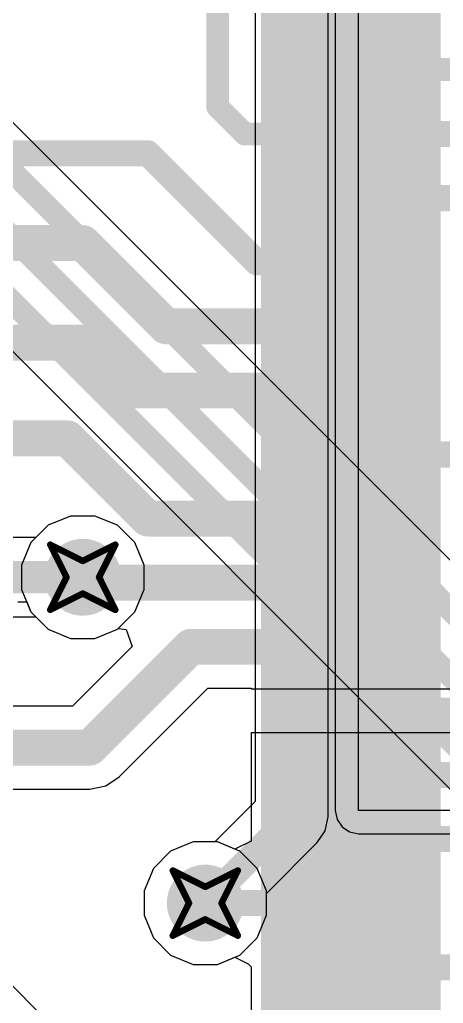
# Model space of a CAD drawing. Header units: inches. Extents: x -3 to 289, y -11 to 89.
# Drawn here: x 105.2 to 108.51, y 16.05 to 23.72 of the extents above; entities that cross this region are included whole.
import ezdxf

# ---------------------------------------------------------------- set-up
doc = ezdxf.new("R2010")
doc.units = ezdxf.units.IN
for name, color, linetype in [('Bottom Layer', 5, 'Continuous'), ('Drill Drawing', 1, 'Continuous'), ('Layer 1', 16, 'Continuous'), ('Layer 2', 76, 'Continuous'), ('Top Layer', 1, 'Continuous'), ('Top Paste', 8, 'Continuous'), ('Top Solder', 216, 'Continuous'), ('Via Holes', 16, 'Continuous')]:
    doc.layers.add(name, color=color, linetype=linetype)

# ---------------------------------------------------------------- blocks, each defined once
blk = doc.blocks.new('EFM32WG380F256_B_QFP100R_10')
at = {"layer": 'Top Layer'}
for points in [[(-4.85, -7.15), (-4.85, -8.35), (-5.15, -8.35), (-5.15, -7.15)], [(-4.35, -7.15), (-4.35, -8.35), (-4.65, -8.35), (-4.65, -7.15)], [(-3.85, -7.15), (-3.85, -8.35), (-4.15, -8.35), (-4.15, -7.15)], [(-3.35, -7.15), (-3.35, -8.35), (-3.65, -8.35), (-3.65, -7.15)], [(-2.85, -7.15), (-2.85, -8.35), (-3.15, -8.35), (-3.15, -7.15)], [(-2.35, -7.15), (-2.35, -8.35), (-2.65, -8.35), (-2.65, -7.15)], [(-1.85, -7.15), (-1.85, -8.35), (-2.15, -8.35), (-2.15, -7.15)], [(-1.35, -7.15), (-1.35, -8.35), (-1.65, -8.35), (-1.65, -7.15)], [(-0.85, -7.15), (-0.85, -8.35), (-1.15, -8.35), (-1.15, -7.15)], [(-0.35, -7.15), (-0.35, -8.35), (-0.65, -8.35), (-0.65, -7.15)], [(0.15, -7.15), (0.15, -8.35), (-0.15, -8.35), (-0.15, -7.15)], [(0.65, -7.15), (0.65, -8.35), (0.35, -8.35), (0.35, -7.15)], [(1.15, -7.15), (1.15, -8.35), (0.85, -8.35), (0.85, -7.15)], [(1.65, -7.15), (1.65, -8.35), (1.35, -8.35), (1.35, -7.15)], [(2.15, -7.15), (2.15, -8.35), (1.85, -8.35), (1.85, -7.15)], [(2.65, -7.15), (2.65, -8.35), (2.35, -8.35), (2.35, -7.15)]]:
    blk.add_hatch(color=1, dxfattribs=at).paths.add_polyline_path(points)
at = {"layer": 'Top Paste'}
for points in [[(-4.85, -7.15), (-4.85, -8.35), (-5.15, -8.35), (-5.15, -7.15)], [(-4.35, -7.15), (-4.35, -8.35), (-4.65, -8.35), (-4.65, -7.15)], [(-3.85, -7.15), (-3.85, -8.35), (-4.15, -8.35), (-4.15, -7.15)], [(-3.35, -7.15), (-3.35, -8.35), (-3.65, -8.35), (-3.65, -7.15)], [(-2.85, -7.15), (-2.85, -8.35), (-3.15, -8.35), (-3.15, -7.15)], [(-2.35, -7.15), (-2.35, -8.35), (-2.65, -8.35), (-2.65, -7.15)], [(-1.85, -7.15), (-1.85, -8.35), (-2.15, -8.35), (-2.15, -7.15)], [(-1.35, -7.15), (-1.35, -8.35), (-1.65, -8.35), (-1.65, -7.15)], [(-0.85, -7.15), (-0.85, -8.35), (-1.15, -8.35), (-1.15, -7.15)], [(-0.35, -7.15), (-0.35, -8.35), (-0.65, -8.35), (-0.65, -7.15)], [(0.15, -7.15), (0.15, -8.35), (-0.15, -8.35), (-0.15, -7.15)], [(0.65, -7.15), (0.65, -8.35), (0.35, -8.35), (0.35, -7.15)], [(1.15, -7.15), (1.15, -8.35), (0.85, -8.35), (0.85, -7.15)], [(1.65, -7.15), (1.65, -8.35), (1.35, -8.35), (1.35, -7.15)], [(2.15, -7.15), (2.15, -8.35), (1.85, -8.35), (1.85, -7.15)], [(2.65, -7.15), (2.65, -8.35), (2.35, -8.35), (2.35, -7.15)]]:
    blk.add_hatch(color=8, dxfattribs=at).paths.add_polyline_path(points)
at = {"layer": 'Top Solder'}
for points in [[(-5.2484, -7.0484), (-5.2484, -8.4516), (-5.7516, -8.4516), (-5.7516, -7.0484)], [(-4.7484, -7.0484), (-4.7484, -8.4516), (-5.2516, -8.4516), (-5.2516, -7.0484)], [(-4.2484, -7.0484), (-4.2484, -8.4516), (-4.7516, -8.4516), (-4.7516, -7.0484)], [(-3.7484, -7.0484), (-3.7484, -8.4516), (-4.2516, -8.4516), (-4.2516, -7.0484)], [(-3.2484, -7.0484), (-3.2484, -8.4516), (-3.7516, -8.4516), (-3.7516, -7.0484)], [(-2.7484, -7.0484), (-2.7484, -8.4516), (-3.2516, -8.4516), (-3.2516, -7.0484)], [(-2.2484, -7.0484), (-2.2484, -8.4516), (-2.7516, -8.4516), (-2.7516, -7.0484)], [(-1.7484, -7.0484), (-1.7484, -8.4516), (-2.2516, -8.4516), (-2.2516, -7.0484)], [(-1.2484, -7.0484), (-1.2484, -8.4516), (-1.7516, -8.4516), (-1.7516, -7.0484)], [(-0.7484, -7.0484), (-0.7484, -8.4516), (-1.2516, -8.4516), (-1.2516, -7.0484)], [(-0.2484, -7.0484), (-0.2484, -8.4516), (-0.7516, -8.4516), (-0.7516, -7.0484)], [(0.2516, -7.0484), (0.2516, -8.4516), (-0.2516, -8.4516), (-0.2516, -7.0484)], [(0.7516, -7.0484), (0.7516, -8.4516), (0.2484, -8.4516), (0.2484, -7.0484)], [(1.2516, -7.0484), (1.2516, -8.4516), (0.7484, -8.4516), (0.7484, -7.0484)], [(1.7516, -7.0484), (1.7516, -8.4516), (1.2484, -8.4516), (1.2484, -7.0484)], [(2.2516, -7.0484), (2.2516, -8.4516), (1.7484, -8.4516), (1.7484, -7.0484)], [(2.7516, -7.0484), (2.7516, -8.4516), (2.2484, -8.4516), (2.2484, -7.0484)]]:
    blk.add_hatch(color=216, dxfattribs=at).paths.add_polyline_path(points)

msp = doc.modelspace()

# ---------------------------------------------------------------- hatches: boundary and pattern name
at = {"layer": 'Bottom Layer'}
h = msp.add_hatch(color=5, dxfattribs=at)
edge = h.paths.add_edge_path()
edge.add_arc((105.6957, 19.3712), 0.3, 0, 360)
h = msp.add_hatch(color=5, dxfattribs=at)
edge = h.paths.add_edge_path()
edge.add_arc((106.6518, 16.8288), 0.3, 0, 360)
at = {"layer": 'Layer 1'}
h = msp.add_hatch(color=16, dxfattribs=at)
edge = h.paths.add_edge_path()
edge.add_arc((105.6957, 19.3712), 0.3, 0, 360)
h = msp.add_hatch(color=16, dxfattribs=at)
edge = h.paths.add_edge_path()
edge.add_arc((106.6518, 16.8288), 0.3, 0, 360)
at = {"layer": 'Layer 2'}
h = msp.add_hatch(color=76, dxfattribs=at)
edge = h.paths.add_edge_path()
edge.add_arc((105.6957, 19.3712), 0.3, 0, 360)
h = msp.add_hatch(color=76, dxfattribs=at)
edge = h.paths.add_edge_path()
edge.add_arc((106.6518, 16.8288), 0.3, 0, 360)
at = {"layer": 'Top Layer'}
h = msp.add_hatch(color=1, dxfattribs=at)
edge = h.paths.add_edge_path()
edge.add_arc((105.6957, 19.3712), 0.3, 0, 360)
h = msp.add_hatch(color=1, dxfattribs=at)
edge = h.paths.add_edge_path()
edge.add_arc((106.6518, 16.8288), 0.3, 0, 360)
at = {"layer": 'Via Holes'}
h = msp.add_hatch(color=7, dxfattribs=at)
edge = h.paths.add_edge_path()
edge.add_arc((105.6957, 19.3712), 0.15, 0, 360)
h = msp.add_hatch(color=7, dxfattribs=at)
edge = h.paths.add_edge_path()
edge.add_arc((106.6518, 16.8288), 0.15, 0, 360)

# ---------------------------------------------------------------- linework, layer by layer
at = {"layer": 'Bottom Layer'}
for p, q in [((107.8482, 17.5514), (107.8482, 24.595)), ((107.6669, 24.4137), (107.6669, 17.5514)), ((105.6007, 19.849), (105.425, 19.7763)), ((105.7907, 19.849), (105.6007, 19.849)), ((105.9664, 19.7763), (105.7907, 19.849)), ((105.425, 19.7763), (105.2906, 19.6418)), ((106.1008, 19.6418), (105.9664, 19.7763)), ((105.2906, 19.6418), (105.2179, 19.4662)), ((106.1735, 19.4662), (106.1008, 19.6418)), ((105.2179, 19.4662), (105.2179, 19.2762)), ((106.1735, 19.2762), (106.1735, 19.4662)), ((105.2179, 19.2762), (105.2906, 19.1005)), ((106.1008, 19.1005), (106.1735, 19.2762)), ((105.2906, 19.1005), (105.425, 18.9661)), ((105.9664, 18.9661), (106.1008, 19.1005)), ((105.425, 18.9661), (105.6007, 18.8934)), ((105.7907, 18.8934), (105.9664, 18.9661)), ((105.6007, 18.8934), (105.7907, 18.8934)), ((107.6669, 17.5514), (107.6807, 17.482)), ((113.6699, 17.5514), (107.8482, 17.5514)), ((107.071, 14.2589), (103.893, 17.437)), ((107.6807, 17.482), (107.72, 17.4232)), ((107.72, 17.4232), (107.7788, 17.3839)), ((107.7788, 17.3839), (107.8482, 17.3701)), ((107.8482, 17.3701), (113.6171, 17.3701)), ((106.5567, 17.3066), (106.3811, 17.2339)), ((106.7468, 17.3066), (106.5567, 17.3066)), ((106.9224, 17.2339), (106.7468, 17.3066)), ((106.3811, 17.2339), (106.2467, 17.0995)), ((107.0568, 17.0995), (106.9224, 17.2339)), ((106.2467, 17.0995), (106.174, 16.9239)), ((107.1295, 16.9239), (107.0568, 17.0995)), ((106.174, 16.9239), (106.174, 16.7338)), ((107.1295, 16.7338), (107.1295, 16.9239)), ((106.174, 16.7338), (106.2467, 16.5582)), ((107.0568, 16.5582), (107.1295, 16.7338)), ((106.2467, 16.5582), (106.3811, 16.4238)), ((106.9224, 16.4238), (107.0568, 16.5582)), ((106.3811, 16.4238), (106.5567, 16.351)), ((106.7468, 16.351), (106.9224, 16.4238)), ((106.5567, 16.351), (106.7468, 16.351))]:
    msp.add_line(p, q, dxfattribs=at)
at = {"layer": 'Drill Drawing'}
for points in [[(105.4417, 19.6252, 0.0508, 0.0508, 0), (105.6957, 19.4982, 0.0508, 0.0508, 0)], [(105.4417, 19.6252, 0.0508, 0.0508, 0), (105.5687, 19.3712, 0.0508, 0.0508, 0)], [(105.6957, 19.4982, 0.0508, 0.0508, 0), (105.9497, 19.6252, 0.0508, 0.0508, 0)], [(105.8227, 19.3712, 0.0508, 0.0508, 0), (105.9497, 19.6252, 0.0508, 0.0508, 0)], [(105.4417, 19.1172, 0.0508, 0.0508, 0), (105.5687, 19.3712, 0.0508, 0.0508, 0)], [(105.8227, 19.3712, 0.0508, 0.0508, 0), (105.9497, 19.1172, 0.0508, 0.0508, 0)], [(105.4417, 19.1172, 0.0508, 0.0508, 0), (105.6957, 19.2442, 0.0508, 0.0508, 0)], [(105.6957, 19.2442, 0.0508, 0.0508, 0), (105.9497, 19.1172, 0.0508, 0.0508, 0)], [(106.3978, 17.0828, 0.0508, 0.0508, 0), (106.6518, 16.9558, 0.0508, 0.0508, 0)], [(106.3978, 17.0828, 0.0508, 0.0508, 0), (106.5248, 16.8288, 0.0508, 0.0508, 0)], [(106.6518, 16.9558, 0.0508, 0.0508, 0), (106.9058, 17.0828, 0.0508, 0.0508, 0)], [(106.7788, 16.8288, 0.0508, 0.0508, 0), (106.9058, 17.0828, 0.0508, 0.0508, 0)], [(106.3978, 16.5748, 0.0508, 0.0508, 0), (106.5248, 16.8288, 0.0508, 0.0508, 0)], [(106.7788, 16.8288, 0.0508, 0.0508, 0), (106.9058, 16.5748, 0.0508, 0.0508, 0)], [(106.3978, 16.5748, 0.0508, 0.0508, 0), (106.6518, 16.7018, 0.0508, 0.0508, 0)], [(106.6518, 16.7018, 0.0508, 0.0508, 0), (106.9058, 16.5748, 0.0508, 0.0508, 0)]]:
    msp.add_lwpolyline(points, format="xyseb", dxfattribs=at)
for points in [[(105.429, 19.6252, 0.0254, 0.0254, 1), (105.4544, 19.6252, 0.0254, 0.0254, 1)], [(105.429, 19.6252, 0.0254, 0.0254, 1), (105.4544, 19.6252, 0.0254, 0.0254, 1)], [(105.937, 19.6252, 0.0254, 0.0254, 1), (105.9624, 19.6252, 0.0254, 0.0254, 1)], [(105.937, 19.6252, 0.0254, 0.0254, 1), (105.9624, 19.6252, 0.0254, 0.0254, 1)], [(105.683, 19.4982, 0.0254, 0.0254, 1), (105.7084, 19.4982, 0.0254, 0.0254, 1)], [(105.683, 19.4982, 0.0254, 0.0254, 1), (105.7084, 19.4982, 0.0254, 0.0254, 1)], [(105.556, 19.3712, 0.0254, 0.0254, 1), (105.5814, 19.3712, 0.0254, 0.0254, 1)], [(105.556, 19.3712, 0.0254, 0.0254, 1), (105.5814, 19.3712, 0.0254, 0.0254, 1)], [(105.81, 19.3712, 0.0254, 0.0254, 1), (105.8354, 19.3712, 0.0254, 0.0254, 1)], [(105.81, 19.3712, 0.0254, 0.0254, 1), (105.8354, 19.3712, 0.0254, 0.0254, 1)], [(105.683, 19.2442, 0.0254, 0.0254, 1), (105.7084, 19.2442, 0.0254, 0.0254, 1)], [(105.683, 19.2442, 0.0254, 0.0254, 1), (105.7084, 19.2442, 0.0254, 0.0254, 1)], [(105.429, 19.1172, 0.0254, 0.0254, 1), (105.4544, 19.1172, 0.0254, 0.0254, 1)], [(105.429, 19.1172, 0.0254, 0.0254, 1), (105.4544, 19.1172, 0.0254, 0.0254, 1)], [(105.937, 19.1172, 0.0254, 0.0254, 1), (105.9624, 19.1172, 0.0254, 0.0254, 1)], [(105.937, 19.1172, 0.0254, 0.0254, 1), (105.9624, 19.1172, 0.0254, 0.0254, 1)], [(106.3851, 17.0828, 0.0254, 0.0254, 1), (106.4105, 17.0828, 0.0254, 0.0254, 1)], [(106.3851, 17.0828, 0.0254, 0.0254, 1), (106.4105, 17.0828, 0.0254, 0.0254, 1)], [(106.8931, 17.0828, 0.0254, 0.0254, 1), (106.9185, 17.0828, 0.0254, 0.0254, 1)], [(106.8931, 17.0828, 0.0254, 0.0254, 1), (106.9185, 17.0828, 0.0254, 0.0254, 1)], [(106.6391, 16.9558, 0.0254, 0.0254, 1), (106.6645, 16.9558, 0.0254, 0.0254, 1)], [(106.6391, 16.9558, 0.0254, 0.0254, 1), (106.6645, 16.9558, 0.0254, 0.0254, 1)], [(106.5121, 16.8288, 0.0254, 0.0254, 1), (106.5375, 16.8288, 0.0254, 0.0254, 1)], [(106.5121, 16.8288, 0.0254, 0.0254, 1), (106.5375, 16.8288, 0.0254, 0.0254, 1)], [(106.7661, 16.8288, 0.0254, 0.0254, 1), (106.7915, 16.8288, 0.0254, 0.0254, 1)], [(106.7661, 16.8288, 0.0254, 0.0254, 1), (106.7915, 16.8288, 0.0254, 0.0254, 1)], [(106.6391, 16.7018, 0.0254, 0.0254, 1), (106.6645, 16.7018, 0.0254, 0.0254, 1)], [(106.6391, 16.7018, 0.0254, 0.0254, 1), (106.6645, 16.7018, 0.0254, 0.0254, 1)], [(106.3851, 16.5748, 0.0254, 0.0254, 1), (106.4105, 16.5748, 0.0254, 0.0254, 1)], [(106.3851, 16.5748, 0.0254, 0.0254, 1), (106.4105, 16.5748, 0.0254, 0.0254, 1)], [(106.8931, 16.5748, 0.0254, 0.0254, 1), (106.9185, 16.5748, 0.0254, 0.0254, 1)], [(106.8931, 16.5748, 0.0254, 0.0254, 1), (106.9185, 16.5748, 0.0254, 0.0254, 1)]]:
    msp.add_lwpolyline(points, format="xyseb", close=True, dxfattribs=at)
at = {"layer": 'Layer 1'}
for p, q in [((107.6101, 17.5023), (107.6101, 25.7783)), ((107.0403, 25.6603), (107.0403, 17.6203)), ((105.6007, 19.849), (105.425, 19.7763)), ((105.7907, 19.849), (105.6007, 19.849)), ((105.9664, 19.7763), (105.7907, 19.849)), ((105.425, 19.7763), (105.3295, 19.6807)), ((106.1008, 19.6418), (105.9664, 19.7763)), ((105.3295, 19.6807), (99.2546, 19.6807)), ((106.1735, 19.4662), (106.1008, 19.6418)), ((106.1735, 19.2762), (106.1735, 19.4662)), ((106.1008, 19.1005), (106.1735, 19.2762)), ((103.5276, 19.0617), (105.3295, 19.0617)), ((105.3295, 19.0617), (105.425, 18.9661)), ((105.9664, 18.9661), (106.1008, 19.1005)), ((105.425, 18.9661), (105.6007, 18.8934)), ((105.7907, 18.8934), (105.9664, 18.9661)), ((105.6007, 18.8934), (105.7907, 18.8934)), ((107.0403, 17.6203), (106.7267, 17.3066)), ((107.5884, 17.3933), (107.6101, 17.5023)), ((107.6101, 17.5023), (107.6101, 17.5023)), ((107.5266, 17.3009), (107.5884, 17.3933)), ((106.5567, 17.3066), (106.3811, 17.2339)), ((106.7267, 17.3066), (106.5567, 17.3066)), ((107.1295, 16.9038), (107.5266, 17.3009)), ((107.5266, 17.3009), (107.5266, 17.3009)), ((106.3811, 17.2339), (106.2467, 17.0995)), ((106.2467, 17.0995), (106.174, 16.9239)), ((106.174, 16.9239), (106.174, 16.7338)), ((107.1295, 16.7338), (107.1295, 16.9038)), ((106.174, 16.7338), (106.2467, 16.5582)), ((107.0568, 16.5582), (107.1295, 16.7338)), ((106.2467, 16.5582), (106.3811, 16.4238)), ((106.9224, 16.4238), (107.0568, 16.5582)), ((106.3811, 16.4238), (106.5567, 16.351)), ((106.7468, 16.351), (106.9224, 16.4238)), ((106.5567, 16.351), (106.7468, 16.351))]:
    msp.add_line(p, q, dxfattribs=at)
for points in [[(107.3252, 17.5023, 0.2032, 0.2032, 0), (107.3252, 25.7783, 0.2032, 0.2032, 0)], [(76.519, 19.3712, 0.2515, 0.2515, 0), (105.6957, 19.3712, 0.2515, 0.2515, 0)], [(106.6518, 16.8288, 0.2032, 0.2032, 0), (107.3252, 17.5023, 0.2032, 0.2032, 0)]]:
    msp.add_lwpolyline(points, format="xyseb", dxfattribs=at)
for points in [[(105.6328, 19.3712, 0.1257, 0.1257, 1), (105.7586, 19.3712, 0.1257, 0.1257, 1)], [(107.2744, 17.5023, 0.1016, 0.1016, 1), (107.376, 17.5023, 0.1016, 0.1016, 1)], [(107.2744, 17.5023, 0.1016, 0.1016, 1), (107.376, 17.5023, 0.1016, 0.1016, 1)], [(106.601, 16.8288, 0.1016, 0.1016, 1), (106.7026, 16.8288, 0.1016, 0.1016, 1)]]:
    msp.add_lwpolyline(points, format="xyseb", close=True, dxfattribs=at)
at = {"layer": 'Layer 2'}
for p, q in [((108.7135, 19.3536), (103.6632, 24.4039)), ((104.2303, 22.0497), (109.0497, 17.2302)), ((105.6007, 19.849), (105.425, 19.7763)), ((105.7907, 19.849), (105.6007, 19.849)), ((105.9664, 19.7763), (105.7907, 19.849)), ((105.425, 19.7763), (105.2906, 19.6418)), ((106.1008, 19.6418), (105.9664, 19.7763)), ((105.2906, 19.6418), (105.2179, 19.4662)), ((106.1735, 19.4662), (106.1008, 19.6418)), ((105.2179, 19.4662), (105.2179, 19.2762)), ((106.1735, 19.2762), (106.1735, 19.4662)), ((105.2179, 19.2762), (105.2906, 19.1005)), ((106.1008, 19.1005), (106.1735, 19.2762)), ((105.2906, 19.1005), (105.425, 18.9661)), ((105.9664, 18.9661), (106.1008, 19.1005)), ((105.425, 18.9661), (105.6007, 18.8934)), ((105.7907, 18.8934), (105.9664, 18.9661)), ((105.6007, 18.8934), (105.7907, 18.8934)), ((106.5567, 17.3066), (106.3811, 17.2339)), ((106.7468, 17.3066), (106.5567, 17.3066)), ((106.9224, 17.2339), (106.7468, 17.3066)), ((106.3811, 17.2339), (106.2467, 17.0995)), ((107.0568, 17.0995), (106.9224, 17.2339)), ((106.2467, 17.0995), (106.174, 16.9239)), ((107.1295, 16.9239), (107.0568, 17.0995)), ((106.174, 16.9239), (106.174, 16.7338)), ((107.1295, 16.7338), (107.1295, 16.9239)), ((106.174, 16.7338), (106.2467, 16.5582)), ((107.0568, 16.5582), (107.1295, 16.7338)), ((106.2467, 16.5582), (106.3811, 16.4238)), ((106.9224, 16.4238), (107.0568, 16.5582)), ((106.3811, 16.4238), (106.5567, 16.351)), ((106.7468, 16.351), (106.9224, 16.4238)), ((106.5567, 16.351), (106.7468, 16.351))]:
    msp.add_line(p, q, dxfattribs=at)
for points in [[(103.4709, 24.2116, 0.1778, 0.1778, 0), (114.3568, 13.3257, 0.1778, 0.1778, 0)], [(103.32, 23.8474, 0.1778, 0.1778, 0), (113.9926, 13.1749, 0.1778, 0.1778, 0)], [(103.1727, 23.4918, 0.1778, 0.1778, 0), (113.637, 13.0276, 0.1778, 0.1778, 0)]]:
    msp.add_lwpolyline(points, format="xyseb", dxfattribs=at)
at = {"layer": 'Top Layer'}
for p, q in [((105.1875, 19.1788), (105.2582, 19.1788)), ((105.2582, 19.1788), (105.2906, 19.1005)), ((105.2906, 19.1005), (105.425, 18.9661)), ((105.425, 18.9661), (105.6007, 18.8934)), ((105.7907, 18.8934), (105.9664, 18.9661)), ((105.9664, 18.9661), (105.9727, 18.9725)), ((105.9727, 18.9725), (106.0354, 18.9641)), ((106.0354, 18.9641), (106.0808, 18.83)), ((105.6007, 18.8934), (105.7907, 18.8934)), ((106.0808, 18.83), (105.6163, 18.3655)), ((105.9793, 17.8129), (106.6716, 18.5051)), ((106.6716, 18.5051), (107.0097, 18.5051)), ((107.0097, 18.5051), (107.0097, 18.501)), ((107.0097, 18.501), (108.5653, 18.501)), ((105.6163, 18.3655), (104.3116, 18.3655)), ((108.5653, 18.1566), (107.0097, 18.1566)), ((107.0097, 18.1566), (107.0097, 17.3125)), ((105.8743, 17.7427), (105.9793, 17.8129)), ((105.7504, 17.7181), (105.8743, 17.7427)), ((104.3116, 17.7181), (105.7504, 17.7181)), ((106.5567, 17.3066), (106.3811, 17.2339)), ((106.7468, 17.3066), (106.5567, 17.3066)), ((106.8827, 17.2503), (106.7468, 17.3066)), ((107.0097, 17.3125), (106.8827, 17.2503)), ((106.3811, 17.2339), (106.2467, 17.0995)), ((106.2467, 17.0995), (106.174, 16.9239)), ((106.174, 16.9239), (106.174, 16.7338)), ((106.174, 16.7338), (106.2467, 16.5582)), ((106.2467, 16.5582), (106.3811, 16.4238)), ((106.3811, 16.4238), (106.5567, 16.351)), ((106.5567, 16.351), (106.7468, 16.351)), ((106.7468, 16.351), (106.8827, 16.4073)), ((106.8827, 16.4073), (106.9875, 16.356)), ((106.9875, 16.356), (107.0097, 16.3329)), ((107.0097, 16.3329), (107.0097, 15.001))]:
    msp.add_line(p, q, dxfattribs=at)
for points in [[(106.7485, 23.0415, 0.1778, 0.1778, 0), (106.7485, 24.6016, 0.1778, 0.1778, 0)], [(107.7875, 23.3288, 0.1778, 0.1778, 0), (107.7915, 23.3329, 0.1778, 0.1778, 0)], [(107.7915, 23.3329, 0.1778, 0.1778, 0), (111.6091, 23.3329, 0.1778, 0.1778, 0)], [(106.7485, 23.0415, 0.1778, 0.1778, 0), (106.9612, 22.8288, 0.1778, 0.1778, 0)], [(106.9612, 22.8288, 0.1778, 0.1778, 0), (107.7875, 22.8288, 0.1778, 0.1778, 0)], [(107.7875, 22.8288, 0.2032, 0.2032, 0), (109.6205, 22.8288, 0.2032, 0.2032, 0)], [(101.9784, 22.6788, 0.2032, 0.2032, 0), (106.2038, 22.6788, 0.2032, 0.2032, 0)], [(106.2038, 22.6788, 0.2032, 0.2032, 0), (107.0538, 21.8288, 0.2032, 0.2032, 0)], [(107.7875, 22.3288, 0.2032, 0.2032, 0), (108.8895, 22.3288, 0.2032, 0.2032, 0)], [(103.6255, 21.9788, 0.2794, 0.2794, 0), (105.6957, 21.9788, 0.2794, 0.2794, 0)], [(105.6957, 21.9788, 0.2794, 0.2794, 0), (106.3457, 21.3288, 0.2794, 0.2794, 0)], [(107.0538, 21.8288, 0.2032, 0.2032, 0), (107.7875, 21.8288, 0.2032, 0.2032, 0)], [(106.3457, 21.3288, 0.2794, 0.2794, 0), (107.7875, 21.3288, 0.2794, 0.2794, 0)], [(103.6255, 21.201, 0.2794, 0.2794, 0), (105.6886, 21.201, 0.2794, 0.2794, 0)], [(105.6886, 21.201, 0.2794, 0.2794, 0), (106.0608, 20.8288, 0.2794, 0.2794, 0)], [(106.0608, 20.8288, 0.2794, 0.2794, 0), (107.7875, 20.8288, 0.2794, 0.2794, 0)], [(100.9624, 20.4548, 0.2794, 0.2794, 0), (105.5771, 20.4548, 0.2794, 0.2794, 0)], [(105.5771, 20.4548, 0.2794, 0.2794, 0), (106.203, 19.8288, 0.2794, 0.2794, 0)], [(107.7761, 20.3402, 0.2032, 0.2032, 0), (107.7875, 20.3288, 0.2032, 0.2032, 0)], [(107.7875, 20.3288, 0.2032, 0.2032, 0), (108.6157, 20.3288, 0.2032, 0.2032, 0)], [(106.203, 19.8288, 0.2794, 0.2794, 0), (107.7875, 19.8288, 0.2794, 0.2794, 0)], [(105.6957, 19.3712, 0.2794, 0.2794, 0), (105.7381, 19.3288, 0.2794, 0.2794, 0)], [(105.7381, 19.3288, 0.2794, 0.2794, 0), (107.7875, 19.3288, 0.2794, 0.2794, 0)], [(105.7504, 18.0418, 0.2794, 0.2794, 0), (106.5375, 18.8288, 0.2794, 0.2794, 0)], [(106.5375, 18.8288, 0.2794, 0.2794, 0), (107.7875, 18.8288, 0.2794, 0.2794, 0)], [(107.7875, 18.3288, 0.2032, 0.2032, 0), (108.7649, 18.3288, 0.2032, 0.2032, 0)], [(103.9596, 18.0418, 0.2794, 0.2794, 0), (105.7504, 18.0418, 0.2794, 0.2794, 0)], [(107.7875, 17.8288, 0.2032, 0.2032, 0), (109.9656, 17.8288, 0.2032, 0.2032, 0)], [(107.7875, 17.3288, 0.2032, 0.2032, 0), (114.0949, 17.3288, 0.2032, 0.2032, 0)], [(106.6518, 16.8288, 0.2032, 0.2032, 0), (107.7875, 16.8288, 0.2032, 0.2032, 0)], [(107.7875, 16.3288, 0.2032, 0.2032, 0), (108.9014, 16.3288, 0.2032, 0.2032, 0)]]:
    msp.add_lwpolyline(points, format="xyseb", dxfattribs=at)
for points in [[(107.743, 23.3288, 0.0889, 0.0889, 1), (107.8319, 23.3288, 0.0889, 0.0889, 1)], [(107.7471, 23.3329, 0.0889, 0.0889, 1), (107.836, 23.3329, 0.0889, 0.0889, 1)], [(107.7471, 23.3329, 0.0889, 0.0889, 1), (107.836, 23.3329, 0.0889, 0.0889, 1)], [(106.7041, 23.0415, 0.0889, 0.0889, 1), (106.793, 23.0415, 0.0889, 0.0889, 1)], [(106.7041, 23.0415, 0.0889, 0.0889, 1), (106.793, 23.0415, 0.0889, 0.0889, 1)], [(106.9167, 22.8288, 0.0889, 0.0889, 1), (107.0056, 22.8288, 0.0889, 0.0889, 1)], [(106.9167, 22.8288, 0.0889, 0.0889, 1), (107.0056, 22.8288, 0.0889, 0.0889, 1)], [(107.7367, 22.8288, 0.1016, 0.1016, 1), (107.8383, 22.8288, 0.1016, 0.1016, 1)], [(107.743, 22.8288, 0.0889, 0.0889, 1), (107.8319, 22.8288, 0.0889, 0.0889, 1)], [(106.153, 22.6788, 0.1016, 0.1016, 1), (106.2546, 22.6788, 0.1016, 0.1016, 1)], [(106.153, 22.6788, 0.1016, 0.1016, 1), (106.2546, 22.6788, 0.1016, 0.1016, 1)], [(107.7367, 22.3288, 0.1016, 0.1016, 1), (107.8383, 22.3288, 0.1016, 0.1016, 1)], [(105.6258, 21.9788, 0.1397, 0.1397, 1), (105.7655, 21.9788, 0.1397, 0.1397, 1)], [(105.6258, 21.9788, 0.1397, 0.1397, 1), (105.7655, 21.9788, 0.1397, 0.1397, 1)], [(107.003, 21.8288, 0.1016, 0.1016, 1), (107.1046, 21.8288, 0.1016, 0.1016, 1)], [(107.003, 21.8288, 0.1016, 0.1016, 1), (107.1046, 21.8288, 0.1016, 0.1016, 1)], [(107.7367, 21.8288, 0.1016, 0.1016, 1), (107.8383, 21.8288, 0.1016, 0.1016, 1)], [(106.2758, 21.3288, 0.1397, 0.1397, 1), (106.4155, 21.3288, 0.1397, 0.1397, 1)], [(106.2758, 21.3288, 0.1397, 0.1397, 1), (106.4155, 21.3288, 0.1397, 0.1397, 1)], [(107.7176, 21.3288, 0.1397, 0.1397, 1), (107.8573, 21.3288, 0.1397, 0.1397, 1)], [(105.6187, 21.201, 0.1397, 0.1397, 1), (105.7584, 21.201, 0.1397, 0.1397, 1)], [(105.6187, 21.201, 0.1397, 0.1397, 1), (105.7584, 21.201, 0.1397, 0.1397, 1)], [(105.9909, 20.8288, 0.1397, 0.1397, 1), (106.1306, 20.8288, 0.1397, 0.1397, 1)], [(105.9909, 20.8288, 0.1397, 0.1397, 1), (106.1306, 20.8288, 0.1397, 0.1397, 1)], [(107.7176, 20.8288, 0.1397, 0.1397, 1), (107.8573, 20.8288, 0.1397, 0.1397, 1)], [(105.5072, 20.4548, 0.1397, 0.1397, 1), (105.6469, 20.4548, 0.1397, 0.1397, 1)], [(105.5072, 20.4548, 0.1397, 0.1397, 1), (105.6469, 20.4548, 0.1397, 0.1397, 1)], [(107.7253, 20.3402, 0.1016, 0.1016, 1), (107.8269, 20.3402, 0.1016, 0.1016, 1)], [(107.7367, 20.3288, 0.1016, 0.1016, 1), (107.8383, 20.3288, 0.1016, 0.1016, 1)], [(107.7367, 20.3288, 0.1016, 0.1016, 1), (107.8383, 20.3288, 0.1016, 0.1016, 1)], [(106.1331, 19.8288, 0.1397, 0.1397, 1), (106.2728, 19.8288, 0.1397, 0.1397, 1)], [(106.1331, 19.8288, 0.1397, 0.1397, 1), (106.2728, 19.8288, 0.1397, 0.1397, 1)], [(107.7176, 19.8288, 0.1397, 0.1397, 1), (107.8573, 19.8288, 0.1397, 0.1397, 1)], [(105.6258, 19.3712, 0.1397, 0.1397, 1), (105.7655, 19.3712, 0.1397, 0.1397, 1)], [(105.6682, 19.3288, 0.1397, 0.1397, 1), (105.8079, 19.3288, 0.1397, 0.1397, 1)], [(105.6682, 19.3288, 0.1397, 0.1397, 1), (105.8079, 19.3288, 0.1397, 0.1397, 1)], [(107.7176, 19.3288, 0.1397, 0.1397, 1), (107.8573, 19.3288, 0.1397, 0.1397, 1)], [(106.4677, 18.8288, 0.1397, 0.1397, 1), (106.6074, 18.8288, 0.1397, 0.1397, 1)], [(106.4677, 18.8288, 0.1397, 0.1397, 1), (106.6074, 18.8288, 0.1397, 0.1397, 1)], [(107.7176, 18.8288, 0.1397, 0.1397, 1), (107.8573, 18.8288, 0.1397, 0.1397, 1)], [(107.7367, 18.3288, 0.1016, 0.1016, 1), (107.8383, 18.3288, 0.1016, 0.1016, 1)], [(105.6806, 18.0418, 0.1397, 0.1397, 1), (105.8203, 18.0418, 0.1397, 0.1397, 1)], [(105.6806, 18.0418, 0.1397, 0.1397, 1), (105.8203, 18.0418, 0.1397, 0.1397, 1)], [(107.7367, 17.8288, 0.1016, 0.1016, 1), (107.8383, 17.8288, 0.1016, 0.1016, 1)], [(107.7367, 17.3288, 0.1016, 0.1016, 1), (107.8383, 17.3288, 0.1016, 0.1016, 1)], [(106.601, 16.8288, 0.1016, 0.1016, 1), (106.7026, 16.8288, 0.1016, 0.1016, 1)], [(107.7367, 16.8288, 0.1016, 0.1016, 1), (107.8383, 16.8288, 0.1016, 0.1016, 1)], [(107.7367, 16.3288, 0.1016, 0.1016, 1), (107.8383, 16.3288, 0.1016, 0.1016, 1)]]:
    msp.add_lwpolyline(points, format="xyseb", close=True, dxfattribs=at)

# ---------------------------------------------------------------- block references
at = {"rotation": 90}
msp.add_blockref('EFM32WG380F256_B_QFP100R_10', (100.0375, 21.3288), dxfattribs=at)

doc.saveas('drawing.dxf')
